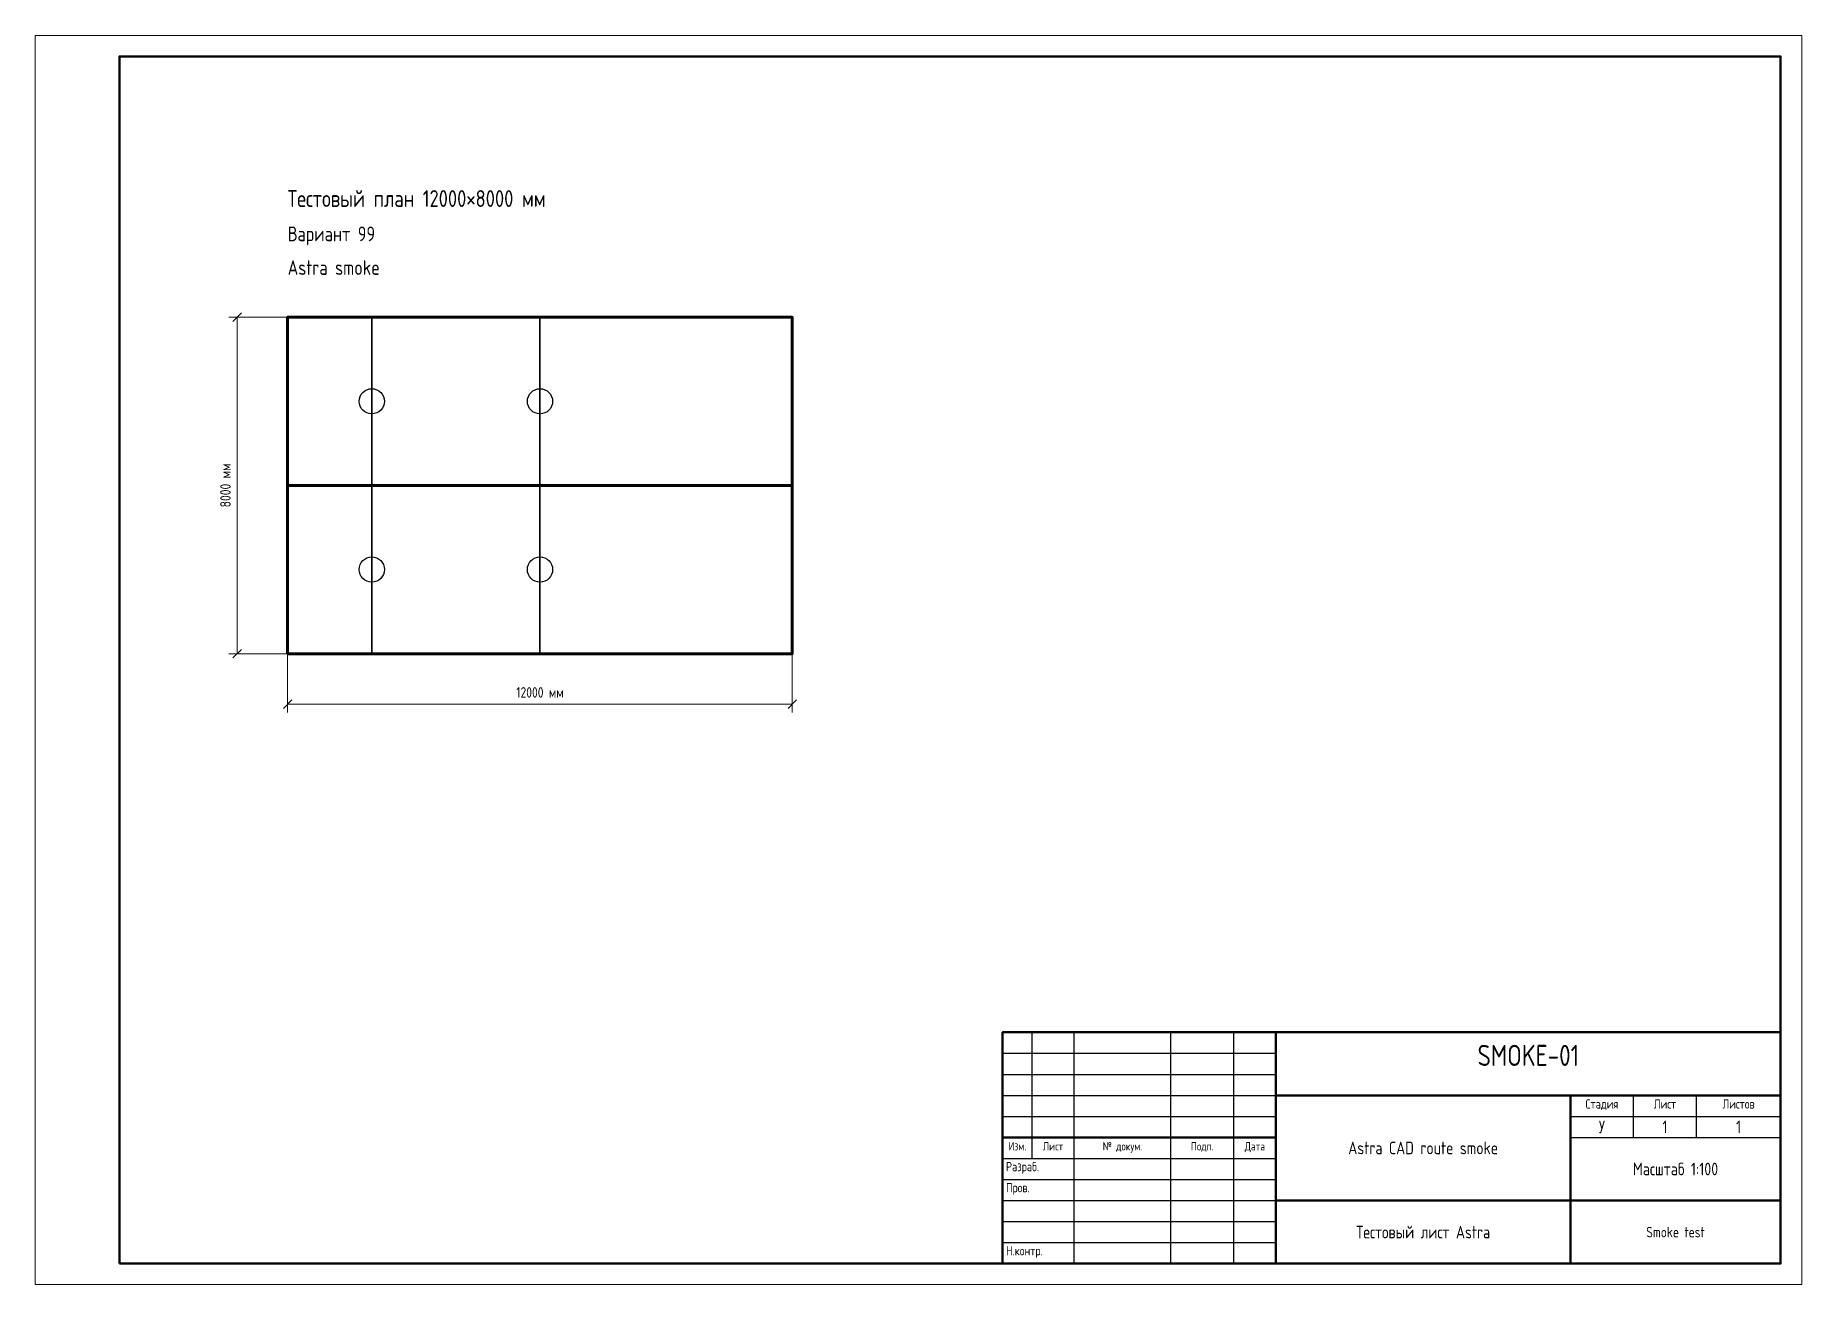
# Model space of a CAD drawing. Header units: millimetres. Extents: x 0 to 420, y 0 to 297.
import ezdxf
from ezdxf.enums import TextEntityAlignment as Align

# ---------------------------------------------------------------- set-up
doc = ezdxf.new("R2010")
doc.units = ezdxf.units.MM
for name, color, linetype, lineweight in [('AXIS', 8, 'Continuous', 13), ('DIM', 8, 'Continuous', 18), ('FRAME', 7, 'Continuous', 50), ('PIPE_DIST', 5, 'Continuous', 35), ('PIPE_FEED', 1, 'Continuous', 70), ('SPRINKLER', 3, 'Continuous', 25), ('STAMP', 7, 'Continuous', 25), ('TEXT', 7, 'Continuous', 18), ('WALL', 7, 'Continuous', 70)]:
    doc.layers.add(name, color=color, linetype=linetype, lineweight=lineweight)
doc.styles.add('GOST', font='isocpeur.ttf', dxfattribs={"width": 0.8})

msp = doc.modelspace()

# ---------------------------------------------------------------- linework, layer by layer
at = {"layer": 'AXIS'}
msp.add_lwpolyline([(0, 0), (420, 0), (420, 297), (0, 297)], close=True, dxfattribs=at)
at = {"layer": 'DIM'}
for p, q in [((47, 229), (49, 231)), ((60, 230), (46, 230)), ((48, 150), (48, 230)), ((60, 150), (46, 150)), ((47, 149), (49, 151)), ((60, 150), (60, 136)), ((180, 150), (180, 136)), ((59, 137), (61, 139)), ((179, 137), (181, 139)), ((60, 138), (180, 138))]:
    msp.add_line(p, q, dxfattribs=at)
at = {"layer": 'FRAME'}
for p, q in [((295, 5), (295, 60)), ((295, 45), (415, 45)), ((365, 5), (365, 45)), ((230, 35), (295, 35)), ((295, 20), (415, 20))]:
    msp.add_line(p, q, dxfattribs=at)
for points in [[(20, 5), (415, 5), (415, 292), (20, 292)], [(230, 5), (415, 5), (415, 60), (230, 60)]]:
    msp.add_lwpolyline(points, close=True, dxfattribs=at)
at = {"layer": 'PIPE_DIST'}
for p, q in [((80, 150), (80, 230)), ((120, 150), (120, 230))]:
    msp.add_line(p, q, dxfattribs=at)
at = {"layer": 'PIPE_FEED'}
msp.add_line((60, 190), (180, 190), dxfattribs=at)
at = {"layer": 'SPRINKLER'}
for centre in [(80, 210), (120, 210), (80, 170), (120, 170)]:
    msp.add_circle(centre, 3, dxfattribs=at)
at = {"layer": 'STAMP'}
for p, q in [((237, 30), (237, 60)), ((247, 5), (247, 60)), ((270, 5), (270, 60)), ((285, 5), (285, 60)), ((230, 55), (295, 55)), ((230, 50), (295, 50)), ((230, 45), (295, 45)), ((380, 35), (380, 45)), ((395, 35), (395, 45)), ((230, 40), (295, 40)), ((365, 40), (415, 40)), ((365, 35), (415, 35)), ((230, 30), (295, 30)), ((230, 25), (295, 25)), ((230, 20), (295, 20)), ((230, 15), (295, 15)), ((230, 10), (295, 10))]:
    msp.add_line(p, q, dxfattribs=at)
at = {"layer": 'WALL'}
msp.add_lwpolyline([(60, 150), (180, 150), (180, 230), (60, 230)], close=True, dxfattribs=at)

# ---------------------------------------------------------------- texts
at = {"layer": 'DIM', "style": 'GOST', "width": 0.8}
msp.add_text('8000 мм', height=2.5, rotation=90, dxfattribs=at).set_placement((47.2, 190), align=Align.BOTTOM_CENTER)
msp.add_text('12000 мм', height=2.5, dxfattribs=at).set_placement((120, 138.8), align=Align.BOTTOM_CENTER)
at = {"layer": 'STAMP', "style": 'GOST', "width": 0.8}
for s, height, p in [('SMOKE-01', 5, (355, 50.5)), ('Стадия', 2.2, (372.5, 41.2)), ('Лист', 2.2, (387.5, 41.2)), ('Листов', 2.2, (405, 41.2)), ('Изм.', 2, (233.5, 31.3)), ('Лист', 2, (242, 31.3)), ('№ докум.', 2, (258.5, 31.3)), ('Подп.', 2, (277.5, 31.3)), ('Дата', 2, (290, 31.3))]:
    msp.add_text(s, height=height, dxfattribs=at).set_placement(p, align=Align.BOTTOM_CENTER)
for s, height, p in [('У', 3, (372.5, 37.5)), ('1', 3, (387.5, 37.5)), ('1', 3, (405, 37.5)), ('Astra CAD route smoke', 3, (330, 32.5)), ('Масштаб 1:100', 3, (390, 27.5)), ('Тестовый лист Astra', 3, (330, 12.5)), ('Smoke test', 2.5, (390, 12.5))]:
    msp.add_text(s, height=height, dxfattribs=at).set_placement(p, align=Align.MIDDLE_CENTER)
for s, p in [('Разраб.', (230.8, 26.3)), ('Пров.', (230.8, 21.3)), ('Н.контр.', (230.8, 6.3))]:
    msp.add_text(s, height=2.2, dxfattribs=at).set_placement(p, align=Align.BOTTOM_LEFT)
at = {"layer": 'TEXT', "style": 'GOST', "width": 0.8}
for s, height, p in [('Тестовый план 12000×8000 мм', 4, (60, 255)), ('Вариант 99', 3.5, (60, 247)), ('Astra smoke', 3.5, (60, 239))]:
    msp.add_text(s, height=height, dxfattribs=at).set_placement(p, align=Align.BOTTOM_LEFT)

doc.saveas('drawing.dxf')
